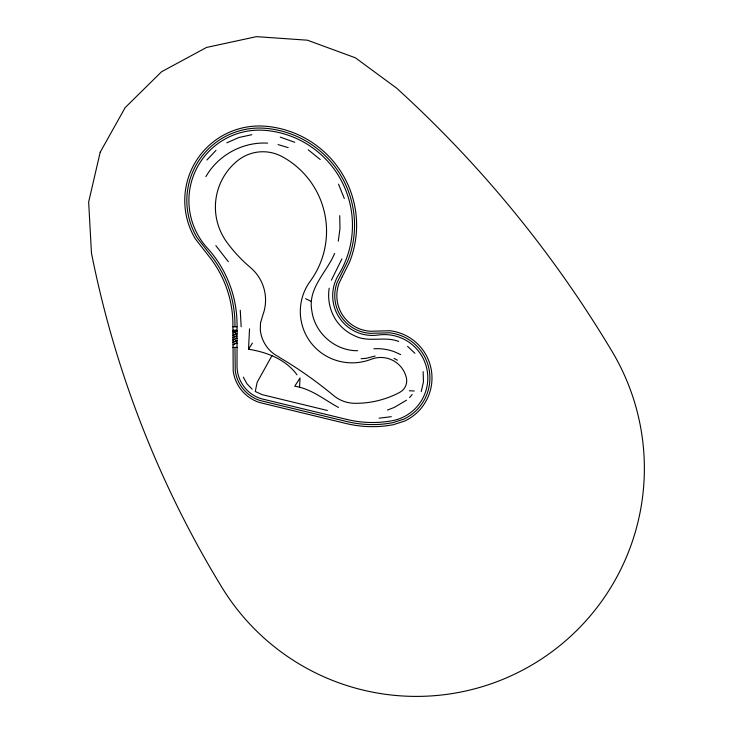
<?xml version="1.0" encoding="UTF-8"?>
<svg xmlns="http://www.w3.org/2000/svg" width="733" height="733" viewBox="0 0 733 733"><rect width="100%" height="100%" fill="white"/><g stroke="black" fill="none" stroke-linecap="round" stroke-linejoin="round"><path stroke-width="1.1" d="M249.532 328.879L248.524 349.21C266.904 352.17 285.687 359.271 297.012 374.829M299.55 387.345L300.035 377.981L294.739 386.199C311.287 388.747 324.252 399.714 338.463 407.456M329.181 288.188C327.44 299.137 329.813 310.517 335.796 319.854A39.005 34.424 40.4 0 0 354.479 335.732C368.452 343.007 384.413 335.851 398.706 341.45M338.27 241.203L339.993 228.504L339.718 215.694M357.631 350.722C335.228 350.97 314.759 333.185 311.864 310.966C307.439 288.252 326.698 272.52 334.596 253.471M421.218 391.624L423.472 381.756L423.133 371.631M331.343 280.208L341.862 258.987M271.998 355.606L257.155 382.296L255.276 391.477L262.157 394.656L327.413 410.489M248.524 349.21L252.418 343.071M205.891 176.644C218.159 155.075 242.843 141.671 267.618 143.137M409.582 397.552L412.193 394.455M206.908 159.996L215.997 150.402M406.522 400.2L394.171 407.456L387.482 410.059M226.809 142.807L238.912 137.502L251.822 134.698M375.122 356.055L366.298 358.3L361.067 358.721M391.303 416.692L379.062 418.186M232.902 326.771L237.034 326.771M232.902 330.381L237.034 330.381M232.902 330.638L237.034 330.638M232.902 330.895L237.034 330.895M236.924 331.463L236.2 331.105M233.002 333.011L233.726 332.654M236.823 333.478L236.099 333.836L236.099 333.378L236.924 333.836M233.103 335.027L233.827 335.384L233.827 334.926L233.002 335.384M236.924 336.218L236.2 335.851M233.103 337.4L233.827 337.766L233.827 337.299L233.002 337.766M236.823 338.225L236.099 338.591L236.099 338.124L236.924 338.591M233.103 339.773L233.827 340.139L233.827 339.672L233.002 340.139M236.823 340.598L236.099 340.964L236.099 340.497L236.924 340.964M233.103 342.146L233.827 342.513L233.827 342.045L233.002 342.513M236.823 342.971L236.099 343.337L236.099 342.87L236.924 343.337M233.002 344.886L233.726 344.519M232.902 347.415L237.034 347.415M409.298 390.762L414.292 390.991M278.073 144.575L288.17 147.645M280.235 137.135L294.767 142.275M400.667 354.607L394.354 351.748A45.492 41.882 8.3 0 0 373.885 348.771M305.615 298.707L311.534 301.538M394.006 358.345L397.396 360.196M308.226 149.798L320.22 159.482M252.189 389.26L246.975 383.762L243.301 377.129M407.585 346.324L414.915 353.306M215.859 245.647L228.348 261.718M338.518 184.166L344.281 198.469M240.268 310.206L241.157 326.771M236.768 330.381L236.768 330.895M236.512 330.381L236.512 330.895M236.255 330.381L236.255 330.895M235.999 330.381L235.999 330.895M235.742 330.381L235.742 330.895M235.788 333.991L235.174 333.991M235.788 338.747L235.174 338.747M235.788 343.493L235.174 343.493M235.485 330.381L235.485 330.895M235.22 330.381L235.22 330.895M234.963 326.771L234.963 324.737A111.755 111.755 0 0 0 210.261 254.635L197.14 237.813A72.503 72.503 0 0 1 265.557 128.312A97.342 97.342 0 0 1 347.644 261.287L337.171 282.397A37.695 37.695 0 0 0 370.77 333.323L389.599 332.791A45.51 45.51 0 0 1 403.81 419.166L392.732 422.73L386.062 423.756A110.775 110.775 0 0 1 346.489 421.475L260.288 400.575A36.274 36.274 0 0 1 235.247 370.568L234.963 347.415M234.963 330.381L234.963 330.895M234.707 330.381L234.707 330.895M234.762 336.887L234.139 336.887M234.762 341.633L234.139 341.633M234.45 330.381L234.45 330.895M234.194 330.381L234.194 330.895M233.937 330.381L233.937 330.895M233.671 330.381L233.671 330.895M233.415 330.381L233.415 330.895M233.158 330.381L233.158 330.895M260.527 322.96L260.316 330.07A34.103 34.103 0 0 0 274.096 354.057L282.022 358.941A415.217 415.217 0 0 1 333.552 395.518A33.718 33.718 0 0 0 354.735 403.306A93.677 93.677 0 0 0 399.806 392.32A13.066 13.066 0 0 0 406.394 377.852A26.278 26.278 0 0 0 371.274 359.252A52.877 52.877 0 0 1 332.974 359.252A51.218 51.218 0 0 1 310.187 281.28A84.826 84.826 0 0 0 282.15 156.633A40.388 40.388 0 0 0 237.41 160.811A59.685 59.685 0 0 0 227.001 242.458A146.105 146.105 0 0 0 250.448 267.536A42.56 42.56 0 0 1 262.808 315.098L260.527 322.96M100.201 152.207L88.656 201.987L91.451 253.013A1024.505 1024.487 -21.3 0 0 221.769 587.16A227.981 227.981 0 0 0 534.21 663.594A227.981 227.981 0 0 0 612.119 351.528A1158.552 1158.534 -39.3 0 0 396.544 88.088L355.386 57.806L307.42 40.196L256.449 36.65L206.504 47.453L161.553 71.752L125.151 107.623L100.201 152.207M342.21 276.772L339.113 283.13A35.624 35.624 0 0 0 370.861 331.252L389.837 330.73A47.59 47.59 0 0 1 404.698 421.054L393.209 424.746L386.309 425.809A112.781 112.781 0 0 1 346.031 423.491L259.665 402.545A38.345 38.345 0 0 1 233.195 370.825L232.902 324.765A109.712 109.712 0 0 0 208.658 255.927L195.363 238.885A74.574 74.574 0 0 1 265.722 126.25A99.422 99.422 0 0 1 349.577 262.057L342.21 276.772M235.898 331.518L235.073 331.985L235.898 331.518M234.862 332.031L234.038 332.498L234.862 332.031M234.862 334.404L234.038 334.871L234.862 334.404M235.898 336.264L235.073 336.731L235.898 336.264M234.862 339.159L234.038 339.617L234.862 339.159M235.898 341.01L235.073 341.477L235.898 341.01M234.862 343.905L234.038 344.373L234.862 343.905M346.947 419.459L265.108 399.65A34.204 34.204 0 0 1 237.034 365.996L237.034 324.701A113.789 113.789 0 0 0 207.302 248.02A70.432 70.432 0 0 1 265.392 130.382A95.272 95.272 0 0 1 338.509 274.939A39.774 39.774 0 0 0 378.155 335.027A43.43 43.43 0 0 1 427.238 370.953A43.43 43.43 0 0 1 392.256 420.715A108.759 108.759 0 0 1 346.947 419.459"/></g></svg>
